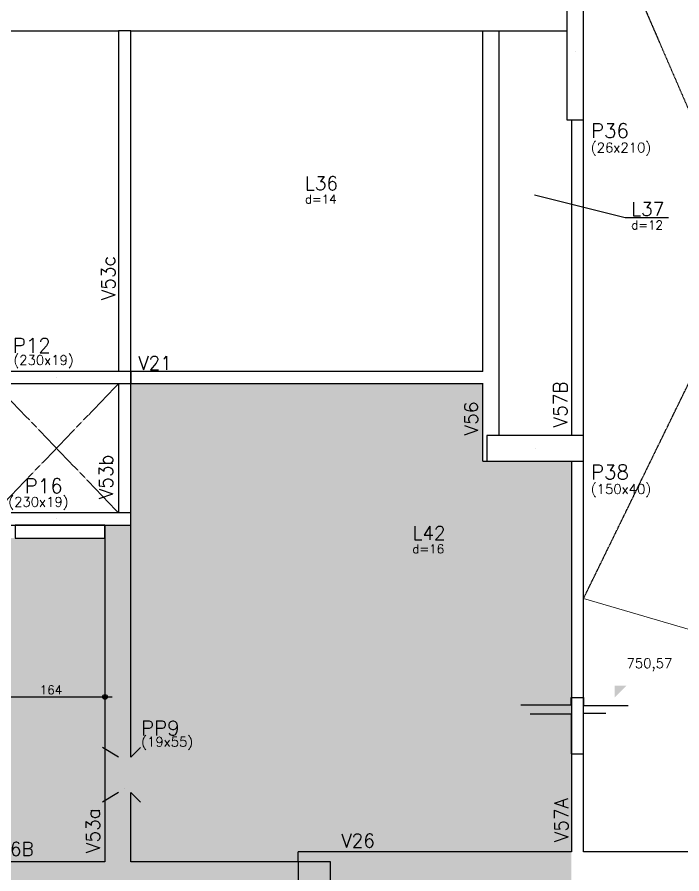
# Model space of a CAD drawing. Extents: x -40810 to 33675, y -2018 to 21213.
# Drawn here: x -4390 to -3362, y 8663 to 9989 of the extents above; entities that cross this region are included whole.
import ezdxf

# ---------------------------------------------------------------- set-up
doc = ezdxf.new("R2010")
doc.units = 0
doc.linetypes.add('TRAZO_HUECO', pattern=[0.75, 0.5, -0.25])
doc.layers.get('0').update_dxf_attribs({"color": 1, "lineweight": 9})
for name, color, linetype in [('1', 5, 'Continuous'), ('10', 7, 'Continuous'), ('12', 3, 'Continuous'), ('13', 7, 'Continuous'), ('131', 59, 'Continuous'), ('18', 9, 'Continuous'), ('20', 4, 'Continuous'), ('241', 7, 'TRAZO_HUECO'), ('242', 3, 'Continuous'), ('26', 1, 'Continuous'), ('3', 2, 'Continuous'), ('42', 7, 'Continuous'), ('6', 6, 'Continuous'), ('8', 5, 'Continuous'), ('9', 3, 'Continuous')]:
    doc.layers.add(name, color=color, linetype=linetype)
doc.styles.get("Standard").update_dxf_attribs({"font": 'romans.shx', "width": 0.8})

msp = doc.modelspace()

# ---------------------------------------------------------------- linework, layer by layer
msp.add_lwpolyline([(-2914.97, 8837.543), (-3224.575, 9004.463), (-3253.073, 8963.314), (-3226.465, 9054.481), (-3254.964, 9013.332), (-3513.753, 9089.302)])
at = {"layer": '1'}
for p, q in [((-3669.753, 9440.613), (-3669.753, 9967.613)), ((-3644.753, 9967.613), (-3644.753, 9341.613)), ((-3669.753, 9440.613), (-4214.253, 9440.613)), ((-3669.753, 9301.613), (-3669.753, 9421.613)), ((-3669.753, 9301.613), (-3663.753, 9301.613)), ((-3955.302, 8681.613), (-3955.302, 8696.99))]:
    msp.add_line(p, q, dxfattribs=at)
for points in [[(-4528.753, 9967.613), (-4367.753, 9967.613)], [(-4367.753, 9967.613), (-4233.253, 9967.613)], [(-4233.253, 9967.613), (-4233.253, 9440.613)], [(-4214.253, 9967.613), (-4233.253, 9967.613)], [(-4214.253, 9440.613), (-4214.253, 9967.613)], [(-4214.253, 9967.613), (-3539.753, 9967.613)], [(-3532.753, 9830.113), (-3532.753, 9341.613)], [(-3513.753, 9341.613), (-3513.753, 9830.113)], [(-4214.253, 9440.613), (-4214.253, 9421.613)], [(-4233.253, 9421.613), (-4233.253, 9321.613)], [(-4214.253, 9421.613), (-3669.253, 9421.613)], [(-4214.253, 9221.613), (-4214.253, 9421.613)], [(-4233.253, 9321.613), (-4233.253, 9221.613)], [(-3532.753, 9301.613), (-3532.753, 8696.99)], [(-3513.753, 8696.99), (-3513.753, 9301.613)], [(-4254.253, 9202.613), (-4254.253, 8843.613)], [(-4214.253, 8843.613), (-4214.253, 9202.613)], [(-4254.253, 8843.613), (-4254.253, 8681.613)], [(-4214.253, 8681.613), (-4214.253, 8788.613)], [(-3532.753, 8696.99), (-3955.302, 8696.99)], [(-2914.676, 8696.99), (-3513.753, 8696.99)], [(-4254.253, 8681.613), (-4654.753, 8681.613)], [(-3955.302, 8681.613), (-4214.253, 8681.613)]]:
    msp.add_lwpolyline(points, dxfattribs=at)
at = {"layer": '131'}
for points in [[(-4214.253, 9421.613), (-4214.253, 9202.613), (-3644.753, 9202.613)], [(-4214.253, 9421.613), (-3644.753, 9202.613), (-3669.753, 9301.613)], [(-4214.253, 9421.613), (-3669.753, 9301.613), (-3669.753, 9421.613)], [(-3669.753, 9301.613), (-3644.753, 9202.613), (-3644.753, 9301.613)], [(-3532.753, 8398.211), (-3644.753, 9202.613), (-3532.753, 9301.613)], [(-3532.753, 9301.613), (-3644.753, 9202.613), (-3644.753, 9301.613)], [(-3532.753, 8398.211), (-4254.253, 9182.613), (-3644.753, 9202.613)], [(-3644.753, 9202.613), (-4254.253, 9182.613), (-4254.253, 9202.613)], [(-3532.753, 8398.211), (-4658.753, 8395.396), (-4658.753, 9182.613)], [(-3532.753, 8398.211), (-4658.753, 9182.613), (-4254.253, 9182.613)]]:
    msp.add_solid(points, dxfattribs=at)
at = {"layer": '18'}
for points in [[(-3610.811, 8924.56), (-3532.916, 8924.56), (-3532.916, 8935.56), (-3513.916, 8935.56), (-3513.916, 8923.56), (-3444.614, 8923.56)], [(-3596.643, 8910.56), (-3532.916, 8910.56), (-3532.916, 8848.56), (-3513.753, 8848.56), (-3513.753, 8911.56), (-3479.265, 8911.56)]]:
    msp.add_lwpolyline(points, dxfattribs=at)
at = {"layer": '20'}
for points in [[(-3447.305, 8954.176), (-3465.635, 8935.846), (-3465.635, 8954.176)], [(-3447.305, 8954.176), (-3465.635, 8954.176), (-3447.305, 8954.176)]]:
    msp.add_solid(points, dxfattribs=at)
at = {"layer": '241'}
for p, q in [((-3513.753, 9089.302), (-2960.753, 10222.113)), ((-3513.753, 10220.778), (-2914.97, 8837.543)), ((-4425.253, 9221.613), (-4233.253, 9421.613)), ((-4425.253, 9421.613), (-4233.253, 9221.613))]:
    msp.add_line(p, q, dxfattribs=at)
at = {"layer": '242'}
for p, q in [((-3526.753, 9935.161), (-3526.753, 9935.161)), ((-4329.753, 9431.113), (-4329.753, 9431.113)), ((-3588.753, 9321.613), (-3588.753, 9321.613)), ((-4329.753, 9212.113), (-4329.753, 9212.113)), ((-4223.753, 8794.613), (-4223.753, 8794.613))]:
    msp.add_line(p, q, dxfattribs=at)
at = {"layer": '26'}
msp.add_lwpolyline([(-3382.289, 9678.317), (-3449.672, 9678.317), (-3589.988, 9713.198)], dxfattribs=at)
at = {"layer": '3'}
for points in [[(-3539.753, 9830.113), (-3513.753, 9830.113), (-3513.753, 10040.113), (-3539.753, 10040.113), (-3539.753, 9830.113)], [(-4444.253, 9421.613), (-4214.253, 9421.613), (-4214.253, 9440.613), (-4444.253, 9440.613), (-4444.253, 9421.613)], [(-3663.753, 9301.613), (-3513.753, 9301.613), (-3513.753, 9341.613), (-3663.753, 9341.613), (-3663.753, 9301.613)], [(-4444.253, 9202.613), (-4214.253, 9202.613), (-4214.253, 9221.613), (-4444.253, 9221.613), (-4444.253, 9202.613)], [(-3955.302, 8566.49), (-3905.302, 8566.49), (-3905.302, 8681.49), (-3955.302, 8681.49), (-3955.302, 8566.49)]]:
    msp.add_lwpolyline(points, dxfattribs=at)
at = {"layer": '42', "color": 70, "linetype": 'Continuous'}
for p, q in [((-4254.253, 8982.613), (-4254.253, 8982.613)), ((-4254.253, 8975.113), (-4254.253, 8925.495)), ((-4429.507, 8936.745), (-4243.003, 8936.745))]:
    msp.add_line(p, q, dxfattribs=at)
at = {"layer": '42'}
msp.add_lwpolyline([(-4254.253, 9202.613), (-4393.253, 9202.613), (-4393.253, 9182.613), (-4254.253, 9182.613), (-4254.253, 9202.613)], dxfattribs=at)
at = {"layer": '42', "color": 70, "linetype": 'Continuous'}
for radius in [3.746, 1.867]:
    msp.add_circle((-4254.253, 8936.745), radius, dxfattribs=at)
at = {"layer": '6'}
for p, q in [((-4233.253, 8843.613), (-4258.253, 8858.613)), ((-4214.253, 8843.613), (-4199.253, 8858.613)), ((-4233.253, 8788.613), (-4258.253, 8773.613)), ((-4214.253, 8788.613), (-4199.253, 8773.613))]:
    msp.add_line(p, q, dxfattribs=at)

# ---------------------------------------------------------------- texts
at = {"layer": '1'}
msp.add_text('750,57', height=15, dxfattribs=at).set_placement((-3447.305, 8981.321))
at = {"layer": '10'}
for s, p in [('L36', (-3944.964, 9721.359)), ('L37', (-3440.186, 9681.333)), ('L42', (-3778.685, 9179.914))]:
    msp.add_text(s, height=21, dxfattribs=at).set_placement(p)
at = {"layer": '12'}
for s, p in [('(26x210)', (-3502.503, 9779.536)), ('(230x19)', (-4395.869, 9450.615)), ('(150x40)', (-3502.503, 9250.988)), ('(230x19)', (-4403.802, 9231.165)), ('(19x55)', (-4198.142, 8859.736))]:
    msp.add_text(s, height=15, dxfattribs=at).set_placement(p)
at = {"layer": '13'}
for s, p in [('d=14', (-3944.964, 9700.464)), ('d=12', (-3440.186, 9660.438)), ('d=16', (-3778.685, 9159.019))]:
    msp.add_text(s, height=13.5, dxfattribs=at).set_placement(p)
at = {"layer": '42', "color": 70, "linetype": 'Continuous'}
msp.add_text('164', height=13.5, dxfattribs=at).set_placement((-4355.155, 8940.795))
at = {"layer": '8'}
for s, p in [('V53c', (-4238.672, 9550.84)), ('V57B', (-3539.361, 9354.082)), ('V56', (-3677.291, 9341.67)), ('V53b', (-4242.283, 9242.809)), ('V57A', (-3537.821, 8711.953)), ('V53a', (-4262.235, 8695.246))]:
    msp.add_text(s, height=21, rotation=90, dxfattribs=at).set_placement(p)
for s, p in [('V21', (-4202.968, 9443.232)), ('V26', (-3888.831, 8703.862)), ('V26B', (-4435.541, 8690.929))]:
    msp.add_text(s, height=21, dxfattribs=at).set_placement(p)
at = {"layer": '9'}
for s, p in [('P36', (-3502.503, 9802.036)), ('P12', (-4396.906, 9469.435)), ('P38', (-3502.503, 9273.488)), ('P16', (-4378.452, 9252.128)), ('PP9', (-4198.561, 8877.209))]:
    msp.add_text(s, height=22.5, dxfattribs=at).set_placement(p)

doc.saveas('drawing.dxf')
